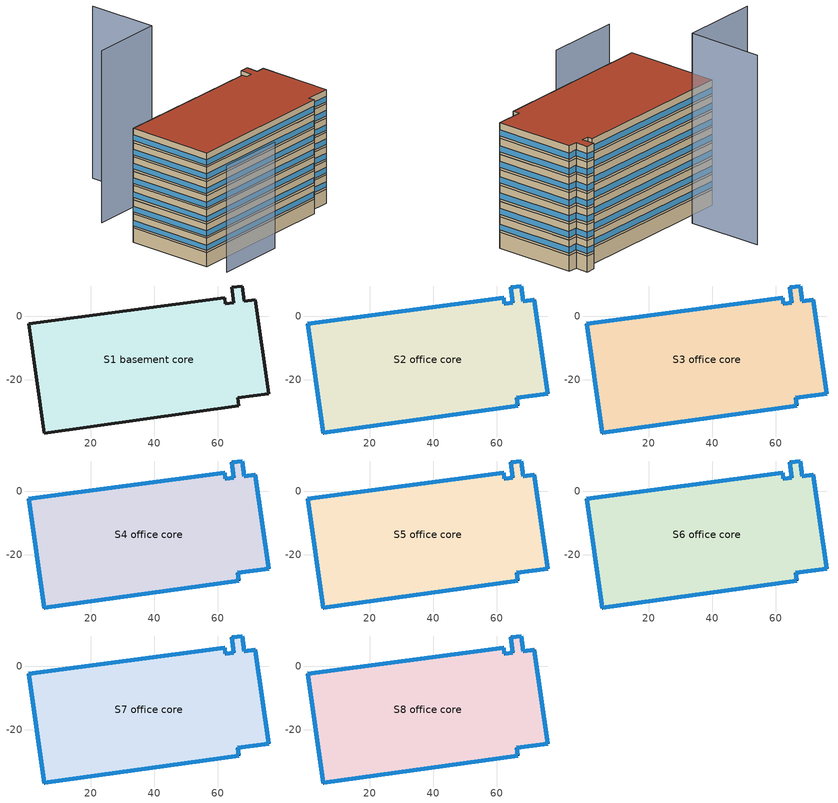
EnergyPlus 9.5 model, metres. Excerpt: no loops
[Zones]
S1 basement core
 floor ground (basement ext floor LOB1013C_ext-slab): 62.41,3.97 65.07,4.31 64.44,9.17 67.74,9.57 68.32,4.72 71.82,5.17 76.07,-24.39 66.26,-25.66 66.58,-28.13 5.23,-36.78 0.36,-2.31 62.16,5.93 z-5.72
 wall ground (basement ext wall LOB1013C_Underground Wall Non-res): 65.07,4.31 62.41,3.97 62.16,5.93 0.36,-2.31 5.23,-36.78 66.58,-28.13 66.26,-25.66 76.07,-24.39 71.82,5.17 68.32,4.72 67.74,9.57 64.44,9.17 65.07,4.31 z-5.72:0
 ceiling adiabatic (ext wall Adiabatic Construction): 65.07,4.31 62.41,3.97 62.16,5.93 0.36,-2.31 5.23,-36.78 66.58,-28.13 66.26,-25.66 76.07,-24.39 71.82,5.17 68.32,4.72 67.74,9.57 64.44,9.17 z0
S2 office core
 floor adiabatic (ext wall Adiabatic Construction): 62.41,3.97 65.07,4.31 64.44,9.17 67.74,9.57 68.32,4.72 71.82,5.17 76.07,-24.39 66.26,-25.66 66.58,-28.13 5.23,-36.78 0.36,-2.31 62.16,5.93 z0
 wall outside (office ext wall Metal framed walls): 65.07,4.31 62.41,3.97 62.16,5.93 0.36,-2.31 5.23,-36.78 66.58,-28.13 66.26,-25.66 76.07,-24.39 71.82,5.17 68.32,4.72 67.74,9.57 64.44,9.17 65.07,4.31 z0:5.72
 window (office Window construction_simple glazing): 65.04,4.31 62.44,3.97 / 66.58,-28.1 66.26,-25.69 z0.9:3.12; 62.41,4 62.16,5.9 z0.9:3.13; 67.71,9.57 64.47,9.17 / 71.79,5.17 68.35,4.72 z0.9:3.11; 64.44,9.14 65.07,4.34 / 68.32,4.75 67.74,9.54 z0.9:3.1; 62.13,5.93 0.39,-2.31 / 0.36,-2.34 5.23,-36.75 / 5.26,-36.78 66.55,-28.13 / 66.29,-25.66 76.04,-24.39 / 76.07,-24.36 71.82,5.14 z0.9:3.08
S3 office core
 floor to S2 office core (office int floor Metal framed walls): 62.41,3.97 65.07,4.31 64.44,9.17 67.74,9.57 68.32,4.72 71.82,5.17 76.07,-24.39 66.26,-25.66 66.58,-28.13 5.23,-36.78 0.36,-2.31 62.16,5.93 z5.72
 wall outside (office ext wall Metal framed walls): 65.07,4.31 62.41,3.97 62.16,5.93 0.36,-2.31 5.23,-36.78 66.58,-28.13 66.26,-25.66 76.07,-24.39 71.82,5.17 68.32,4.72 67.74,9.57 64.44,9.17 65.07,4.31 z5.72:11.44
 window (office Window construction_simple glazing): 65.04,4.31 62.44,3.97 / 66.58,-28.1 66.26,-25.69 z6.62:8.84; 62.41,4 62.16,5.9 z6.62:8.85; 67.71,9.57 64.47,9.17 / 71.79,5.17 68.35,4.72 z6.62:8.83; 64.44,9.14 65.07,4.34 / 68.32,4.75 67.74,9.54 z6.62:8.82; 62.13,5.93 0.39,-2.31 / 0.36,-2.34 5.23,-36.75 / 5.26,-36.78 66.55,-28.13 / 66.29,-25.66 76.04,-24.39 / 76.07,-24.36 71.82,5.14 z6.62:8.8
S4 office core
 floor to S3 office core (office int floor Metal framed walls): 62.41,3.97 65.07,4.31 64.44,9.17 67.74,9.57 68.32,4.72 71.82,5.17 76.07,-24.39 66.26,-25.66 66.58,-28.13 5.23,-36.78 0.36,-2.31 62.16,5.93 z11.44
 wall outside (office ext wall Metal framed walls): 65.07,4.31 62.41,3.97 62.16,5.93 0.36,-2.31 5.23,-36.78 66.58,-28.13 66.26,-25.66 76.07,-24.39 71.82,5.17 68.32,4.72 67.74,9.57 64.44,9.17 65.07,4.31 z11.44:17.16
 window (office Window construction_simple glazing): 65.04,4.31 62.44,3.97 / 66.58,-28.1 66.26,-25.69 z12.34:14.56; 62.41,4 62.16,5.9 z12.34:14.57; 67.71,9.57 64.47,9.17 / 71.79,5.17 68.35,4.72 z12.34:14.55; 64.44,9.14 65.07,4.34 / 68.32,4.75 67.74,9.54 z12.34:14.54; 62.13,5.93 0.39,-2.31 / 0.36,-2.34 5.23,-36.75 / 5.26,-36.78 66.55,-28.13 / 66.29,-25.66 76.04,-24.39 / 76.07,-24.36 71.82,5.14 z12.34:14.52
S5 office core
 floor to S4 office core (office int floor Metal framed walls): 62.41,3.97 65.07,4.31 64.44,9.17 67.74,9.57 68.32,4.72 71.82,5.17 76.07,-24.39 66.26,-25.66 66.58,-28.13 5.23,-36.78 0.36,-2.31 62.16,5.93 z17.16
 wall outside (office ext wall Metal framed walls): 65.07,4.31 62.41,3.97 62.16,5.93 0.36,-2.31 5.23,-36.78 66.58,-28.13 66.26,-25.66 76.07,-24.39 71.82,5.17 68.32,4.72 67.74,9.57 64.44,9.17 65.07,4.31 z17.16:22.88
 window (office Window construction_simple glazing): 65.04,4.31 62.44,3.97 / 66.58,-28.1 66.26,-25.69 z18.06:20.28; 62.41,4 62.16,5.9 z18.06:20.29; 67.71,9.57 64.47,9.17 / 71.79,5.17 68.35,4.72 z18.06:20.27; 64.44,9.14 65.07,4.34 / 68.32,4.75 67.74,9.54 z18.06:20.26; 62.13,5.93 0.39,-2.31 / 0.36,-2.34 5.23,-36.75 / 5.26,-36.78 66.55,-28.13 / 66.29,-25.66 76.04,-24.39 / 76.07,-24.36 71.82,5.14 z18.06:20.24
S6 office core
 floor to S5 office core (office int floor Metal framed walls): 62.41,3.97 65.07,4.31 64.44,9.17 67.74,9.57 68.32,4.72 71.82,5.17 76.07,-24.39 66.26,-25.66 66.58,-28.13 5.23,-36.78 0.36,-2.31 62.16,5.93 z22.88
 wall outside (office ext wall Metal framed walls): 65.07,4.31 62.41,3.97 62.16,5.93 0.36,-2.31 5.23,-36.78 66.58,-28.13 66.26,-25.66 76.07,-24.39 71.82,5.17 68.32,4.72 67.74,9.57 64.44,9.17 65.07,4.31 z22.88:28.6
 window (office Window construction_simple glazing): 65.04,4.31 62.44,3.97 / 66.58,-28.1 66.26,-25.69 z23.78:26; 62.41,4 62.16,5.9 z23.78:26.01; 67.71,9.57 64.47,9.17 / 71.79,5.17 68.35,4.72 z23.78:25.99; 64.44,9.14 65.07,4.34 / 68.32,4.75 67.74,9.54 z23.78:25.98; 62.13,5.93 0.39,-2.31 / 0.36,-2.34 5.23,-36.75 / 5.26,-36.78 66.55,-28.13 / 66.29,-25.66 76.04,-24.39 / 76.07,-24.36 71.82,5.14 z23.78:25.96
S7 office core
 floor to S6 office core (office int floor Metal framed walls): 62.41,3.97 65.07,4.31 64.44,9.17 67.74,9.57 68.32,4.72 71.82,5.17 76.07,-24.39 66.26,-25.66 66.58,-28.13 5.23,-36.78 0.36,-2.31 62.16,5.93 z28.6
 wall outside (office ext wall Metal framed walls): 65.07,4.31 62.41,3.97 62.16,5.93 0.36,-2.31 5.23,-36.78 66.58,-28.13 66.26,-25.66 76.07,-24.39 71.82,5.17 68.32,4.72 67.74,9.57 64.44,9.17 65.07,4.31 z28.6:34.32
 window (office Window construction_simple glazing): 65.04,4.31 62.44,3.97 / 66.58,-28.1 66.26,-25.69 z29.5:31.72; 62.41,4 62.16,5.9 z29.5:31.73; 67.71,9.57 64.47,9.17 / 71.79,5.17 68.35,4.72 z29.5:31.71; 64.44,9.14 65.07,4.34 / 68.32,4.75 67.74,9.54 z29.5:31.7; 62.13,5.93 0.39,-2.31 / 0.36,-2.34 5.23,-36.75 / 5.26,-36.78 66.55,-28.13 / 66.29,-25.66 76.04,-24.39 / 76.07,-24.36 71.82,5.14 z29.5:31.68
S8 office core
 floor to S7 office core (office int floor Metal framed walls): 62.41,3.97 65.07,4.31 64.44,9.17 67.74,9.57 68.32,4.72 71.82,5.17 76.07,-24.39 66.26,-25.66 66.58,-28.13 5.23,-36.78 0.36,-2.31 62.16,5.93 z34.32
 wall outside (office ext wall Metal framed walls): 65.07,4.31 62.41,3.97 62.16,5.93 0.36,-2.31 5.23,-36.78 66.58,-28.13 66.26,-25.66 76.07,-24.39 71.82,5.17 68.32,4.72 67.74,9.57 64.44,9.17 65.07,4.31 z34.32:40.04
 window (office Window construction_simple glazing): 65.04,4.31 62.44,3.97 / 66.58,-28.1 66.26,-25.69 z35.22:37.44; 62.41,4 62.16,5.9 z35.22:37.45; 67.71,9.57 64.47,9.17 / 71.79,5.17 68.35,4.72 z35.22:37.43; 64.44,9.14 65.07,4.34 / 68.32,4.75 67.74,9.54 z35.22:37.42; 62.13,5.93 0.39,-2.31 / 0.36,-2.34 5.23,-36.75 / 5.26,-36.78 66.55,-28.13 / 66.29,-25.66 76.04,-24.39 / 76.07,-24.36 71.82,5.14 z35.22:37.4
 roof outside (office roof Metal roof): 65.07,4.31 62.41,3.97 62.16,5.93 0.36,-2.31 5.23,-36.78 66.58,-28.13 66.26,-25.66 76.07,-24.39 71.82,5.17 68.32,4.72 67.74,9.57 64.44,9.17 z40.04
shading: 26.48,-50.76 -0.95,-54.62 z0:42.68; -4.9,9.04 23.64,13.2 / 23.64,13.2 19.61,40.79 z0:69.16
[Building]
Building 1: Terrain=city; Solar Distribution=FullExterior; Maximum Number of Warmup Days=50
[Site:Location]
Climate Zone 3_CA_USA Design_Conditions: Latitude {deg}=37.7; Longitude {deg}=-122.2; Time Zone {hr}=-8; Elevation {m}=2
[SizingPeriod:DesignDay] Day of Month=21; Dry-Bulb Temperature Range Modifier Type=DefaultMultipliers; Humidity Condition Type=Wetbulb; Barometric Pressure {Pa}=101301; Rain Indicator=No; Snow Indicator=No; Daylight Saving Time Indicator=No
Name | Month | Day Type | Maximum Dry-Bulb Temperature {C} | Daily Dry-Bulb Temperature Range {deltaC} | Wetbulb or DewPoint at Maximum Dry-Bulb {C} | Wind Speed {m/s} | Wind Direction {deg} | Solar Model Indicator | ASHRAE Clear Sky Optical Depth for Beam Irradiance (taub) | ASHRAE Clear Sky Optical Depth for Diffuse Irradiance (taud) | Sky Clearness
Climate Zone 3 Ann Clg .4% Condns WB=>MDB | 8 | SummerDesignDay | 25.8 | 7.5 | 19.1 | 4.9 | 310 | ASHRAETau | 0.319 | 2.545
Climate Zone 3 Ann Htg 99.6% Condns DB | 12 | WinterDesignDay | 2.6 | 0 | 2.6 | 2.1 | 50 | ASHRAEClearSky |  |  | 0
[Site:GroundTemperature:BuildingSurface]
17.7, 17.68, 17.71, 18.22, 19.89, 21.71, 22.83, 23.02, 21.49, 19.27, 17.98, 17.74
[Site:WaterMainsTemperature]
Calculation Method=CORRELATION; Annual Average Outdoor Air Temperature {C}=14.14; Maximum Difference In Monthly Average Outdoor Air Temperatures {deltaC}=7.8
[Material]
Name | Roughness | Thickness {m} | Conductivity {W/m-K} | Density {kg/m3} | Specific Heat {J/kg-K} | Thermal Absorptance | Solar Absorptance | Visible Absorptance
Air - Metal Wall Framing - 16 or 24 in. OC; Air - Metal Wall Framing - 16 or 24 in. OC 1 | Smooth | 0.1397 | 1.22017 | 1.28148 | 1004.832 | 0.9 | 0.7 | 0.7
Gypsum Board - 1/2 in.; Gypsum Board - 1/2 in. 1 | Smooth | 0.0127 | 0.158656 | 640.739 | 1130.436 | 0.9 | 0.7 | 0.8
Insulation 1m | Smooth | 1 | 0.0230188 | 16.0185 | 1130.436 | 0.9 | 0.7 | 0.8
LOB1013C_8IN CONCRETE HW | Rough | 0.2032 | 1.311 | 2240 | 836.8 | 0.9 | 0.7 | 0.7
LOB1013C_HW CONCRETE | Rough | 0.1016 | 1.311 | 2240 | 836.8 | 0.9 | 0.7 | 0.7
LOB1013C_UGWall NonRes Insulation | MediumRough | 0.0001 | 0.049 | 265 | 836.8 | 0.9 | 0.7 | 0.7
Metal Standing Seam - 1/16 in. | MediumRough | 0.0015875 | 0.576854 | 7820.53 | 502.416 | 0.85 | 0.8 | 0.85
office ext wall 2 Insulation | Smooth | 0.0451191 | 0.0230188 | 16.0185 | 1130.436 | 0.9 | 0.7 | 0.8
office int floor 2 Insulation | Smooth | 0.0348619 | 0.0230188 | 16.0185 | 1130.436 | 0.9 | 0.7 | 0.8
office roof 2 Insulation | Smooth | 0.0575653 | 0.0230188 | 16.0185 | 1130.436 | 0.9 | 0.7 | 0.8
Std Wood 6inch Furnishings; Std Wood 6inch Furnishings 1 | MediumSmooth | 0.15 | 0.12 | 540 | 1210 | 0.9 | 0.7 | 0.7
Stucco - 7/8 in.; Stucco - 7/8 in. 1 | MediumRough | 0.022352 | 0.700948 | 1855.1 | 837.36 | 0.9 | 0.7 | 0.8
[Material:NoMass]
LOB1013C_CP02 CARPET PAD 1: Roughness=VeryRough; Thermal Resistance {m2-K/W}=0.2165; Thermal Absorptance=0.9; Solar Absorptance=0.7; Visible Absorptance=0.8
[WindowMaterial:SimpleGlazingSystem]
office Window material_simple glazing: U-Factor {W/m2-K}=6.98; Solar Heat Gain Coefficient=0.82; Visible Transmittance=0.81
[Construction]
basement ext floor LOB1013C_ext-slab: LOB1013C_HW CONCRETE, LOB1013C_CP02 CARPET PAD 1
basement ext wall LOB1013C_Underground Wall Non-res: LOB1013C_8IN CONCRETE HW, LOB1013C_UGWall NonRes Insulation
ext wall Adiabatic Construction: Insulation 1m
int furnishing interior furnishing: Std Wood 6inch Furnishings
int furnishing interior furnishing 1: Std Wood 6inch Furnishings 1
office ext wall Metal framed walls: Stucco - 7/8 in., office ext wall 2 Insulation, Air - Metal Wall Framing - 16 or 24 in. OC, Gypsum Board - 1/2 in.
office int floor Metal framed walls: Stucco - 7/8 in. 1, office int floor 2 Insulation, Air - Metal Wall Framing - 16 or 24 in. OC 1, Gypsum Board - 1/2 in. 1
office roof Metal roof: Metal Standing Seam - 1/16 in., office roof 2 Insulation
office Window construction_simple glazing: office Window material_simple glazing
[Zone] Part of Total Floor Area=Yes
S1 basement core; S2 office core; S3 office core; S4 office core; S5 office core; S6 office core; S7 office core; S8 office core
[AvailabilityManager:NightCycle] Applicability Schedule=Always On Discrete; Fan Schedule=Always On Discrete; Control Type=CycleOnAny; Thermostat Tolerance {deltaC}=1; Cycling Run Time Control Type=FixedRunTime; Cycling Run Time {s}=3600
Availability Manager Night Cycle 8; Availability Manager Night Cycle 1; Availability Manager Night Cycle 2; Availability Manager Night Cycle 3; Availability Manager Night Cycle 4; Availability Manager Night Cycle 5; Availability Manager Night Cycle 6; Availability Manager Night Cycle 7
[AvailabilityManager:Scheduled] Schedule=Always On Discrete
S1 basement oa system Availability Manager; S2 office oa system Availability Manager; S3 office oa system Availability Manager; S4 office oa system Availability Manager; S5 office oa system Availability Manager; S6 office oa system Availability Manager; S7 office oa system Availability Manager; S8 office oa system Availability Manager
[InternalMass] Surface Area {m2}=4909.16
Name | Construction | Zone or ZoneList
S1 basement core Internal Mass 2 | int furnishing interior furnishing 1 | S1 basement core
S2 office core Internal Mass 1 | int furnishing interior furnishing | S2 office core
S8 office core Internal Mass 1 | int furnishing interior furnishing | S8 office core
S7 office core Internal Mass 1 | int furnishing interior furnishing | S7 office core
S3 office core Internal Mass 1 | int furnishing interior furnishing | S3 office core
S6 office core Internal Mass 1 | int furnishing interior furnishing | S6 office core
S5 office core Internal Mass 1 | int furnishing interior furnishing | S5 office core
S4 office core Internal Mass 1 | int furnishing interior furnishing | S4 office core
[Exterior:Lights]
exterior lights: Schedule=whole building ext_lighting year; Design Level {W}=26111.5; Control Option=AstronomicalClock
[Exterior:FuelEquipment]
Whole Building Elevators: Fuel Use Type=Electricity; Schedule=whole building elevator year; Design Level {W}=104071
[Schedule:Year]
whole building elevator year: whole building elevator week 0, 1, 1, 12, 31
whole building ext_lighting year: whole building ext_lighting week 0, 1, 1, 12, 31
[Schedule:Week:Daily]
whole building elevator week 0: whole building elevator week 0 Sunday, whole building elevator week 0 Wednesday, whole building elevator week 0 Wednesday, whole building elevator week 0 Wednesday, whole building elevator week 0 Thursday, whole building elevator week 0 Friday, whole building elevator week 0 Saturday, whole building elevator week 0 Holiday, whole building elevator week 0 Summer design, whole building elevator week 0 Winter design, whole building elevator week 0 Holiday, whole building elevator week 0 Holiday
whole building ext_lighting week 0: whole building ext_lighting week 0 Sunday, whole building ext_lighting week 0 Wednesday, whole building ext_lighting week 0 Wednesday, whole building ext_lighting week 0 Wednesday, whole building ext_lighting week 0 Thursday, whole building ext_lighting week 0 Friday, whole building ext_lighting week 0 Saturday, whole building ext_lighting week 0 Holiday, whole building ext_lighting week 0 Summer design, whole building ext_lighting week 0 Winter design, whole building ext_lighting week 0 Holiday, whole building ext_lighting week 0 Holiday
[Schedule:Day:Interval]
whole building elevator week 0 Friday; whole building elevator week 0 Holiday; whole building elevator week 0 Saturday; whole building elevator week 0 Summer design; whole building elevator week 0 Sunday; whole building elevator week 0 Thursday; whole building elevator week 0 Wednesday; whole building elevator week 0 Winter design: No, 01:00, 0.05, 02:00, 0.05, 03:00, 0.05, 04:00, 0.05, 05:00, 0.1, 06:00, 0.2, 07:00, 0.4, 08:00, 0.5, 09:00, 0.5, 10:00, 0.35, 11:00, 0.15, 12:00, 0.15, 13:00, 0.15, 14:00, 0.15, 15:00, 0.15, 16:00, 0.15, 17:00, 0.35, 18:00, 0.5, 19:00, 0.5, 20:00, 0.4, 21:00, 0.4, 22:00, 0.3, 23:00, 0.2, 24:00, 0.1
whole building ext_lighting week 0 Friday; whole building ext_lighting week 0 Holiday; whole building ext_lighting week 0 Saturday; whole building ext_lighting week 0 Summer design; whole building ext_lighting week 0 Sunday; whole building ext_lighting week 0 Thursday; whole building ext_lighting week 0 Wednesday; whole building ext_lighting week 0 Winter design: No, 01:00, 1, 02:00, 1, 03:00, 1, 04:00, 1, 05:00, 1, 06:00, 1, 07:00, 1, 08:00, 1, 09:00, 1, 10:00, 1, 11:00, 1, 12:00, 1, 13:00, 1, 14:00, 1, 15:00, 1, 16:00, 1, 17:00, 1, 18:00, 1, 19:00, 1, 20:00, 1, 21:00, 1, 22:00, 1, 23:00, 1, 24:00, 1
[Schedule:Constant]
Always On Discrete: OnOff, 1
